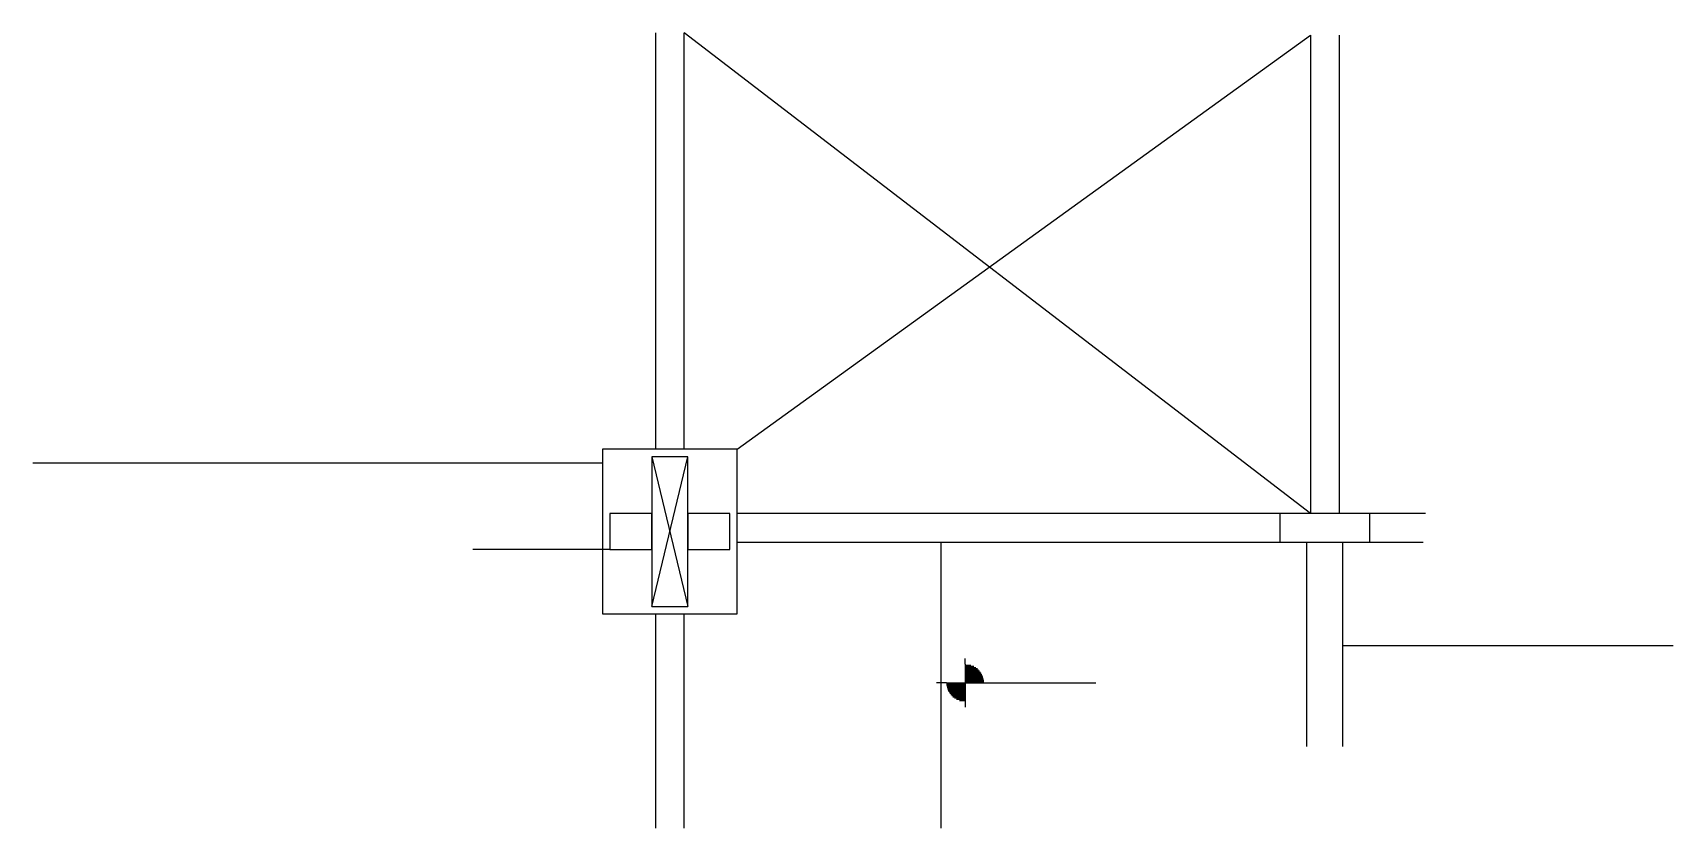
# Model space of a CAD drawing. Header units: metres. Extents: x 4944 to 6038, y 2350 to 2881.
import ezdxf

# ---------------------------------------------------------------- set-up
doc = ezdxf.new("R2010")
doc.units = ezdxf.units.M
for name, color, linetype in [('1', 7, 'Continuous'), ('3', 7, 'Continuous'), ('7', 7, 'Continuous'), ('Painéis', 7, 'Continuous')]:
    doc.layers.add(name, color=color, linetype=linetype)

msp = doc.modelspace()

# ---------------------------------------------------------------- linework, layer by layer
at = {"layer": '1', "color": 7, "lineweight": 25}
for p, q in [((5796.4, 2559.6), (5378.4, 2880.6)), ((5413.9, 2602.6), (5796.4, 2879.1)), ((5356.9, 2597.6), (5380.9, 2497.6)), ((5356.9, 2497.6), (5380.9, 2597.6))]:
    msp.add_line(p, q, dxfattribs=at)
at = {"layer": '3', "color": 7, "lineweight": 25}
for p, q in [((5796.4, 2879.1), (5796.4, 2559.6)), ((5815.4, 2879.1), (5815.4, 2559.6)), ((5793.9, 2404.1), (5793.9, 2540.6)), ((5817.9, 2404.1), (5817.9, 2540.6)), ((5565.9, 2459.1), (5565.9, 2462.9)), ((5565.9, 2459.1), (5565.9, 2434.1)), ((5565.9, 2458.5), (5569.8, 2458.5)), ((5565.9, 2457.7), (5571.7, 2457.7)), ((5565.9, 2456.9), (5573, 2456.9)), ((5565.9, 2456.2), (5574.1, 2456.2)), ((5565.9, 2455.4), (5574.9, 2455.4)), ((5565.9, 2454.6), (5575.6, 2454.6)), ((5565.9, 2453.8), (5576.2, 2453.8)), ((5565.9, 2453), (5576.7, 2453)), ((5565.9, 2452.2), (5577.1, 2452.2)), ((5553.4, 2446.6), (5546.8, 2446.6)), ((5553.4, 2446.6), (5578.4, 2446.6)), ((5565.9, 2445.8), (5553.4, 2445.8)), ((5565.9, 2445.1), (5553.5, 2445.1)), ((5565.9, 2444.3), (5553.7, 2444.3)), ((5565.9, 2443.5), (5553.9, 2443.5)), ((5565.9, 2442.7), (5554.1, 2442.7)), ((5565.9, 2441.9), (5554.4, 2441.9)), ((5565.9, 2441.1), (5554.7, 2441.1)), ((5565.9, 2451.4), (5577.5, 2451.4)), ((5565.9, 2450.6), (5577.8, 2450.6)), ((5565.9, 2449.8), (5578, 2449.8)), ((5565.9, 2449), (5578.2, 2449)), ((5565.9, 2448.2), (5578.3, 2448.2)), ((5565.9, 2447.4), (5578.4, 2447.4)), ((5578.4, 2446.6), (5653.2, 2446.6)), ((5565.9, 2440.3), (5555.2, 2440.3)), ((5565.9, 2439.5), (5555.7, 2439.5)), ((5565.9, 2438.7), (5556.3, 2438.7)), ((5565.9, 2437.9), (5557, 2437.9)), ((5565.9, 2437.1), (5557.8, 2437.1)), ((5565.9, 2436.3), (5558.9, 2436.3)), ((5565.9, 2435.5), (5560.2, 2435.5)), ((5565.9, 2434.7), (5562.1, 2434.7)), ((5565.9, 2434.1), (5565.9, 2430.5))]:
    msp.add_line(p, q, dxfattribs=at)
for points in [[(5359.4, 2880.6), (5359.4, 2602.6)], [(5378.4, 2602.6), (5378.4, 2880.6)], [(5323.9, 2492.6), (5413.9, 2492.6), (5413.9, 2602.6), (5323.9, 2602.6), (5323.9, 2492.6)], [(5775.9, 2559.6), (5413.9, 2559.6)], [(5873, 2559.6), (5835.9, 2559.6)], [(5413.9, 2540.6), (5775.9, 2540.6)], [(5835.9, 2540.6), (5871.5, 2540.6)], [(5359.4, 2492.6), (5359.4, 2349.6)], [(5378.4, 2349.6), (5378.4, 2492.6)]]:
    msp.add_lwpolyline(points, dxfattribs=at)
at = {"layer": '7', "color": 7, "lineweight": 25}
for points in [[(5356.9, 2497.6), (5380.9, 2497.6), (5380.9, 2597.6), (5356.9, 2597.6), (5356.9, 2497.6)], [(5356.9, 2559.6), (5328.9, 2559.6), (5328.9, 2535.6), (5356.9, 2535.6), (5356.9, 2559.6)], [(5408.9, 2559.6), (5380.9, 2559.6), (5380.9, 2535.6), (5408.9, 2535.6), (5408.9, 2559.6)], [(5775.9, 2540.6), (5835.9, 2540.6), (5835.9, 2559.6), (5775.9, 2559.6), (5775.9, 2540.6)]]:
    msp.add_lwpolyline(points, dxfattribs=at)
at = {"layer": 'Painéis', "color": 7, "lineweight": 25}
for p, q in [((4943.9, 2593.6), (5323.9, 2593.6)), ((5549.9, 2349.6), (5549.9, 2540.6)), ((5328.9, 2535.6), (5237.4, 2535.6)), ((5817.9, 2471.6), (6038.3, 2471.6))]:
    msp.add_line(p, q, dxfattribs=at)

doc.saveas('drawing.dxf')
